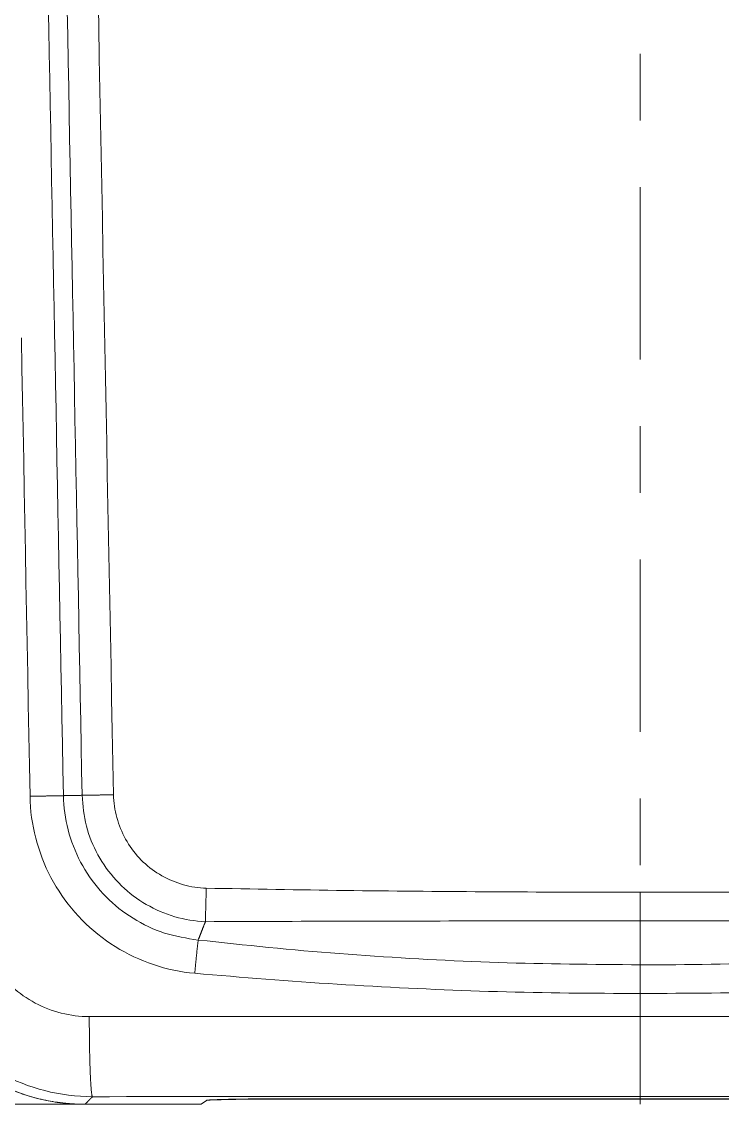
# Model space of a CAD drawing. Header units: inches. Extents: x 0 to 40, y 35.9 to 64.1.
# Drawn here: x 6.113 to 8.057, y 42.383 to 45.385 of the extents above; entities that cross this region are included whole.
import ezdxf

# ---------------------------------------------------------------- set-up
doc = ezdxf.new("R2010")
doc.units = ezdxf.units.IN
doc.header["$MEASUREMENT"] = 0
doc.linetypes.add('AI-Linetype-11', pattern=[1.032687, 0.478297, -0.184797, 0.184797, -0.184797])
doc.layers.add('1', color=7, linetype='Continuous')
doc.layers.add('2', color=7, linetype='Continuous')

# ---------------------------------------------------------------- blocks, each defined once
blk = doc.blocks.new('block 724')
at = {"layer": '1', "color": 43, "lineweight": 18, "true_color": 0xccb266}
blk.add_lwpolyline([(6.7826, 42.3968), (8.8755, 42.3968)], dxfattribs=at)
blk = doc.blocks.new('block 729')
at = {"layer": '1', "color": 43, "lineweight": 18, "true_color": 0xccb266}
blk.add_open_spline([(6.7826, 42.3968), (6.7109, 42.3968), (6.6477, 42.3956), (6.6267, 42.3938)], degree=3, dxfattribs=at)
blk = doc.blocks.new('block 2878')
at = {"layer": '2', "color": 7, "lineweight": 18, "true_color": 0xffffff}
blk.add_lwpolyline([(6.789, 42.3976), (8.8691, 42.3976)], dxfattribs=at)
blk = doc.blocks.new('block 2935')
at = {"layer": '2', "color": 7, "lineweight": 18, "true_color": 0xffffff}
blk.add_lwpolyline([(6.2889, 42.3826), (6.6114, 42.3826)], dxfattribs=at)
blk = doc.blocks.new('block 2947')
at = {"layer": '2', "color": 7, "lineweight": 18, "true_color": 0xffffff}
blk.add_lwpolyline([(6.626, 42.3935), (6.6114, 42.3826)], dxfattribs=at)
blk = doc.blocks.new('block 2969')
at = {"layer": '2', "color": 7, "lineweight": 18, "true_color": 0xffffff}
blk.add_open_spline([(9.3572, 42.6258), (8.3388, 42.6268), (7.3193, 42.6268), (6.3009, 42.6258)], degree=3, dxfattribs=at)
blk = doc.blocks.new('block 2971')
at = {"layer": '2', "color": 7, "lineweight": 18, "true_color": 0xffffff}
blk.add_open_spline([(9.3484, 42.4038), (8.3359, 42.4048), (7.3222, 42.4048), (6.3097, 42.4038)], degree=3, dxfattribs=at)
blk = doc.blocks.new('block 2978')
at = {"layer": '2', "color": 7, "lineweight": 18, "true_color": 0xffffff}
blk.add_open_spline([(6.2889, 42.3826), (5.9972, 42.3826), (5.7592, 42.616), (5.7537, 42.9077)], degree=3, dxfattribs=at)
blk = doc.blocks.new('block 2980')
at = {"layer": '2', "color": 7, "lineweight": 18, "true_color": 0xffffff}
blk.add_open_spline([(6.789, 42.3976), (6.7011, 42.3976), (6.6291, 42.3958), (6.626, 42.3935)], degree=3, dxfattribs=at)
blk = doc.blocks.new('block 3008')
at = {"layer": '2', "color": 80, "lineweight": 18, "true_color": 0x3fff00}
blk.add_lwpolyline([(6.2889, 42.3826), (6.2879, 42.3826), (6.2869, 42.3826), (6.286, 42.3826), (6.285, 42.3826), (6.284, 42.3826), (6.283, 42.3826), (6.282, 42.3826), (6.281, 42.3826), (6.28, 42.3827), (6.279, 42.3827), (6.278, 42.3827), (6.277, 42.3827), (6.276, 42.3828), (6.275, 42.3828), (6.274, 42.3828), (6.273, 42.3829), (6.272, 42.3829), (6.271, 42.3829), (6.27, 42.383), (6.2691, 42.383), (6.2681, 42.3831), (6.2671, 42.3831), (6.2661, 42.3832), (6.2651, 42.3832), (6.2641, 42.3833), (6.2631, 42.3833), (6.2621, 42.3834), (6.2611, 42.3834), (6.2601, 42.3835), (6.2591, 42.3836), (6.2581, 42.3836), (6.2571, 42.3837), (6.2561, 42.3837), (6.2552, 42.3838), (6.2542, 42.3838), (6.2532, 42.3839), (6.2522, 42.384), (6.2512, 42.384), (6.2502, 42.3841), (6.2492, 42.3842), (6.2482, 42.3843), (6.2472, 42.3843), (6.2462, 42.3844), (6.2452, 42.3845), (6.2442, 42.3845), (6.2432, 42.3846), (6.2422, 42.3847), (6.2412, 42.3847), (6.2403, 42.3848), (6.2393, 42.3849)], dxfattribs=at)
blk = doc.blocks.new('block 3009')
at = {"layer": '2', "color": 80, "lineweight": 18, "true_color": 0x3fff00}
blk.add_lwpolyline([(6.2393, 42.3849), (6.2386, 42.3849), (6.2379, 42.385), (6.2373, 42.3851), (6.2366, 42.3852), (6.236, 42.3853), (6.2353, 42.3854), (6.2346, 42.3854), (6.234, 42.3855), (6.2333, 42.3856), (6.2327, 42.3857), (6.232, 42.3858), (6.2314, 42.3858), (6.2307, 42.3859), (6.23, 42.386), (6.2294, 42.3861), (6.2287, 42.3862), (6.228, 42.3862), (6.2274, 42.3864), (6.2267, 42.3864), (6.2261, 42.3865), (6.2254, 42.3866), (6.2248, 42.3867), (6.2241, 42.3867), (6.2234, 42.3868), (6.2228, 42.3869), (6.2221, 42.387), (6.2215, 42.3871), (6.2208, 42.3871), (6.2201, 42.3872), (6.2195, 42.3873), (6.2188, 42.3874), (6.2182, 42.3875), (6.2175, 42.3876), (6.2168, 42.3877), (6.2162, 42.3877), (6.2155, 42.3878), (6.2149, 42.3879), (6.2142, 42.388), (6.2135, 42.3881), (6.2129, 42.3881), (6.2122, 42.3882), (6.2116, 42.3883), (6.2109, 42.3884), (6.2102, 42.3885), (6.2096, 42.3886), (6.2089, 42.3886), (6.2083, 42.3887), (6.2076, 42.3888), (6.2069, 42.3889), (6.2063, 42.389)], dxfattribs=at)
blk = doc.blocks.new('block 3015')
at = {"layer": '2', "color": 7, "lineweight": 18, "true_color": 0xffffff}
blk.add_lwpolyline([(6.2292, 43.2385), (6.2298, 43.2265), (6.2306, 43.2146), (6.2316, 43.2026), (6.233, 43.1907), (6.2348, 43.1789), (6.2369, 43.1671), (6.2395, 43.1554), (6.2423, 43.1437), (6.2455, 43.1322), (6.249, 43.1207), (6.2529, 43.1094), (6.2571, 43.0981), (6.2616, 43.087), (6.2664, 43.076), (6.2715, 43.0652), (6.277, 43.0545), (6.2827, 43.044), (6.2888, 43.0336), (6.2952, 43.0235), (6.3018, 43.0135), (6.3088, 43.0037), (6.316, 42.9941), (6.3235, 42.9847), (6.3313, 42.9756), (6.3393, 42.9667), (6.3476, 42.958), (6.3562, 42.9496), (6.365, 42.9415), (6.3741, 42.9336), (6.3833, 42.926), (6.3929, 42.9187), (6.4026, 42.9117), (6.4125, 42.9049), (6.4226, 42.8985), (6.4329, 42.8923), (6.4433, 42.8864), (6.454, 42.8808), (6.4647, 42.8755), (6.4756, 42.8705), (6.4867, 42.8658), (6.4979, 42.8616), (6.5092, 42.8577), (6.5207, 42.8543), (6.5322, 42.8513), (6.5439, 42.8486), (6.5556, 42.8462), (6.5674, 42.844), (6.5793, 42.8419), (6.5911, 42.84), (6.603, 42.8382)], dxfattribs=at)
blk = doc.blocks.new('block 3047')
at = {"layer": '2', "color": 7, "lineweight": 18, "true_color": 0xffffff}
blk.add_lwpolyline([(7.829, 42.8915), (7.829, 42.8929), (7.829, 42.8942), (7.829, 42.8956), (7.829, 42.897), (7.829, 42.8984), (7.829, 42.8998), (7.829, 42.9012), (7.829, 42.9027), (7.829, 42.9042), (7.829, 42.9056), (7.829, 42.9071), (7.829, 42.9086), (7.829, 42.9101), (7.829, 42.9116), (7.829, 42.9132), (7.829, 42.9147), (7.829, 42.9163), (7.829, 42.9178), (7.829, 42.9194), (7.829, 42.921), (7.829, 42.9226), (7.829, 42.9242), (7.829, 42.9258), (7.829, 42.9274), (7.829, 42.929), (7.829, 42.9306), (7.829, 42.9323), (7.829, 42.9339), (7.829, 42.9356), (7.829, 42.9372), (7.829, 42.9389), (7.829, 42.9405), (7.829, 42.9422), (7.829, 42.9439), (7.829, 42.9455), (7.829, 42.9472), (7.829, 42.9489), (7.829, 42.9506), (7.829, 42.9522), (7.829, 42.9539), (7.829, 42.9556), (7.829, 42.9572), (7.829, 42.9589), (7.829, 42.9606), (7.829, 42.9623), (7.829, 42.9639), (7.829, 42.9656), (7.829, 42.9673), (7.829, 42.9689), (7.829, 42.9706)], dxfattribs=at)
blk = doc.blocks.new('block 3048')
at = {"layer": '2', "color": 7, "lineweight": 18, "true_color": 0xffffff}
blk.add_lwpolyline([(6.6229, 42.8891), (6.6122, 42.89), (6.6015, 42.891), (6.5908, 42.8921), (6.5801, 42.8936), (6.5695, 42.8954), (6.559, 42.8975), (6.5485, 42.9001), (6.5381, 42.903), (6.5278, 42.9062), (6.5176, 42.9097), (6.5076, 42.9136), (6.4976, 42.9177), (6.4878, 42.9221), (6.478, 42.9268), (6.4685, 42.9317), (6.4591, 42.937), (6.4498, 42.9425), (6.4407, 42.9483), (6.4319, 42.9544), (6.4231, 42.9608), (6.4146, 42.9674), (6.4063, 42.9743), (6.3982, 42.9815), (6.3903, 42.9888), (6.3827, 42.9964), (6.3753, 43.0043), (6.3681, 43.0124), (6.3612, 43.0206), (6.3546, 43.0291), (6.3482, 43.0378), (6.342, 43.0467), (6.3361, 43.0557), (6.3305, 43.065), (6.3251, 43.0743), (6.32, 43.0839), (6.3152, 43.0936), (6.3107, 43.1034), (6.3064, 43.1134), (6.3025, 43.1234), (6.299, 43.1336), (6.2958, 43.1439), (6.2929, 43.1543), (6.2905, 43.1648), (6.2884, 43.1753), (6.2867, 43.1859), (6.2852, 43.1966), (6.284, 43.2073), (6.2829, 43.218), (6.282, 43.2287), (6.2811, 43.2395)], dxfattribs=at)
blk = doc.blocks.new('block 3052')
at = {"layer": '2', "color": 7, "lineweight": 18, "true_color": 0xffffff}
blk.add_lwpolyline([(6.6254, 42.982), (6.6253, 42.9799), (6.6253, 42.9779), (6.6252, 42.9759), (6.6252, 42.9738), (6.6251, 42.9718), (6.6251, 42.9698), (6.625, 42.9677), (6.625, 42.9657), (6.6249, 42.9636), (6.6249, 42.9616), (6.6248, 42.9595), (6.6248, 42.9575), (6.6247, 42.9555), (6.6246, 42.9535), (6.6246, 42.9514), (6.6245, 42.9494), (6.6245, 42.9474), (6.6244, 42.9454), (6.6244, 42.9434), (6.6243, 42.9414), (6.6243, 42.9394), (6.6242, 42.9374), (6.6242, 42.9354), (6.6241, 42.9335), (6.6241, 42.9315), (6.624, 42.9296), (6.624, 42.9277), (6.6239, 42.9258), (6.6239, 42.9239), (6.6238, 42.922), (6.6238, 42.9202), (6.6237, 42.9183), (6.6237, 42.9165), (6.6236, 42.9147), (6.6236, 42.9129), (6.6235, 42.9112), (6.6235, 42.9095), (6.6234, 42.9078), (6.6234, 42.9061), (6.6234, 42.9044), (6.6233, 42.9028), (6.6233, 42.9012), (6.6232, 42.8996), (6.6232, 42.898), (6.6231, 42.8964), (6.6231, 42.8949), (6.6231, 42.8934), (6.623, 42.892), (6.623, 42.8905), (6.6229, 42.8891)], dxfattribs=at)
blk = doc.blocks.new('block 3062')
at = {"layer": '2', "color": 7, "lineweight": 18, "true_color": 0xffffff}
blk.add_lwpolyline([(6.6229, 42.8891), (6.6225, 42.8881), (6.6221, 42.8871), (6.6217, 42.8861), (6.6214, 42.8851), (6.621, 42.884), (6.6206, 42.883), (6.6201, 42.882), (6.6198, 42.881), (6.6194, 42.88), (6.619, 42.8789), (6.6186, 42.8779), (6.6182, 42.8769), (6.6178, 42.8759), (6.6174, 42.8749), (6.617, 42.8738), (6.6166, 42.8728), (6.6162, 42.8718), (6.6158, 42.8708), (6.6154, 42.8698), (6.615, 42.8688), (6.6146, 42.8677), (6.6142, 42.8667), (6.6138, 42.8657), (6.6134, 42.8647), (6.613, 42.8637), (6.6126, 42.8626), (6.6122, 42.8616), (6.6118, 42.8606), (6.6114, 42.8596), (6.611, 42.8586), (6.6106, 42.8575), (6.6102, 42.8565), (6.6098, 42.8555), (6.6094, 42.8545), (6.609, 42.8535), (6.6086, 42.8524), (6.6082, 42.8514), (6.6078, 42.8504), (6.6074, 42.8494), (6.607, 42.8484), (6.6066, 42.8473), (6.6062, 42.8463), (6.6058, 42.8453), (6.6054, 42.8443), (6.605, 42.8433), (6.6046, 42.8422), (6.6042, 42.8412), (6.6038, 42.8402), (6.6034, 42.8392), (6.603, 42.8382)], dxfattribs=at)
blk = doc.blocks.new('block 3078')
at = {"layer": '2', "color": 80, "lineweight": 18, "true_color": 0x3fff00}
blk.add_lwpolyline([(6.2063, 42.389), (6.1998, 42.3902), (6.1932, 42.3915), (6.1867, 42.3927), (6.1802, 42.394), (6.1737, 42.3953), (6.1672, 42.3968), (6.1607, 42.3982), (6.1542, 42.3998), (6.1478, 42.4015), (6.1414, 42.4032), (6.135, 42.4051), (6.1287, 42.407), (6.1223, 42.4091), (6.116, 42.4112), (6.1098, 42.4134), (6.1035, 42.4156), (6.0973, 42.418), (6.0911, 42.4204), (6.085, 42.4229), (6.0788, 42.4255), (6.0727, 42.4281), (6.0667, 42.4309), (6.0606, 42.4337), (6.0546, 42.4365), (6.0487, 42.4395), (6.0428, 42.4425), (6.0369, 42.4456), (6.031, 42.4487), (6.0252, 42.452), (6.0195, 42.4553), (6.0137, 42.4587), (6.0081, 42.4621), (6.0024, 42.4657), (5.9968, 42.4692), (5.9913, 42.4729), (5.9858, 42.4766), (5.9803, 42.4804), (5.9749, 42.4842), (5.9695, 42.4882), (5.9642, 42.4922), (5.959, 42.4963), (5.9538, 42.5004), (5.9487, 42.5047), (5.9436, 42.509), (5.9386, 42.5133), (5.9336, 42.5177), (5.9287, 42.5222), (5.9238, 42.5267), (5.9189, 42.5312), (5.914, 42.5357)], dxfattribs=at)
blk = doc.blocks.new('block 3082')
at = {"layer": '2', "color": 7, "lineweight": 18, "true_color": 0xffffff}
blk.add_lwpolyline([(7.829, 42.7696), (7.829, 42.772), (7.829, 42.7744), (7.829, 42.7769), (7.829, 42.7793), (7.829, 42.7817), (7.829, 42.7842), (7.829, 42.7866), (7.829, 42.7891), (7.829, 42.7915), (7.829, 42.7939), (7.829, 42.7964), (7.829, 42.7988), (7.829, 42.8013), (7.829, 42.8037), (7.829, 42.8061), (7.829, 42.8086), (7.829, 42.811), (7.829, 42.8135), (7.829, 42.8159), (7.829, 42.8183), (7.829, 42.8208), (7.829, 42.8232), (7.829, 42.8257), (7.829, 42.8281), (7.829, 42.8306), (7.829, 42.833), (7.829, 42.8354), (7.829, 42.8379), (7.829, 42.8403), (7.829, 42.8428), (7.829, 42.8452), (7.829, 42.8476), (7.829, 42.8501), (7.829, 42.8525), (7.829, 42.855), (7.829, 42.8574), (7.829, 42.8598), (7.829, 42.8623), (7.829, 42.8647), (7.829, 42.8672), (7.829, 42.8696), (7.829, 42.872), (7.829, 42.8745), (7.829, 42.8769), (7.829, 42.8793), (7.829, 42.8818), (7.829, 42.8842), (7.829, 42.8867), (7.829, 42.8891), (7.829, 42.8915)], dxfattribs=at)
blk = doc.blocks.new('block 3086')
at = {"layer": '2', "color": 7, "lineweight": 18, "true_color": 0xffffff}
blk.add_lwpolyline([(7.829, 42.8915), (7.8532, 42.8915), (7.8773, 42.8915), (7.9014, 42.8915), (7.9255, 42.8915), (7.9497, 42.8914), (7.9738, 42.8914), (7.9979, 42.8914), (8.022, 42.8914), (8.0462, 42.8914), (8.0703, 42.8913), (8.0944, 42.8913), (8.1186, 42.8913), (8.1427, 42.8913), (8.1668, 42.8912), (8.1909, 42.8912), (8.215, 42.8912), (8.2392, 42.8912), (8.2633, 42.8911), (8.2874, 42.8911), (8.3115, 42.8911), (8.3357, 42.891), (8.3598, 42.891), (8.3839, 42.891), (8.408, 42.8909), (8.4321, 42.8909), (8.4563, 42.8908), (8.4804, 42.8907), (8.5045, 42.8907), (8.5286, 42.8906), (8.5528, 42.8906), (8.5769, 42.8905), (8.601, 42.8905), (8.6251, 42.8904), (8.6492, 42.8903), (8.6734, 42.8903), (8.6975, 42.8902), (8.7216, 42.8901), (8.7457, 42.8901), (8.7699, 42.89), (8.794, 42.8899), (8.8181, 42.8899), (8.8422, 42.8898), (8.8663, 42.8897), (8.8904, 42.8896), (8.9146, 42.8895), (8.9387, 42.8894), (8.9628, 42.8894), (8.9869, 42.8893), (9.011, 42.8892), (9.0352, 42.8891)], dxfattribs=at)
blk = doc.blocks.new('block 3132')
at = {"layer": '2', "color": 7, "lineweight": 18, "true_color": 0xffffff}
blk.add_lwpolyline([(7.829, 42.7696), (7.829, 42.7682), (7.829, 42.7669), (7.829, 42.7656), (7.829, 42.7642), (7.829, 42.7628), (7.829, 42.7614), (7.829, 42.76), (7.8291, 42.7586), (7.8291, 42.7571), (7.8291, 42.7557), (7.8291, 42.7542), (7.8291, 42.7527), (7.8291, 42.7512), (7.8291, 42.7497), (7.8291, 42.7482), (7.8291, 42.7466), (7.8291, 42.7451), (7.8291, 42.7435), (7.8291, 42.742), (7.8291, 42.7404), (7.8291, 42.7388), (7.8291, 42.7372), (7.8291, 42.7355), (7.8291, 42.7339), (7.8291, 42.7323), (7.8291, 42.7307), (7.8291, 42.729), (7.8291, 42.7273), (7.8291, 42.7257), (7.8291, 42.724), (7.8291, 42.7224), (7.8291, 42.7207), (7.8291, 42.719), (7.8291, 42.7173), (7.829, 42.7156), (7.829, 42.7139), (7.829, 42.7122), (7.829, 42.7105), (7.829, 42.7088), (7.829, 42.7071), (7.829, 42.7054), (7.829, 42.7036), (7.829, 42.7019), (7.829, 42.7002), (7.829, 42.6985), (7.829, 42.6968), (7.829, 42.6951), (7.829, 42.6933), (7.829, 42.6916), (7.829, 42.6899)], dxfattribs=at)
blk = doc.blocks.new('block 3134')
at = {"layer": '2', "color": 7, "lineweight": 18, "true_color": 0xffffff}
blk.add_lwpolyline([(5.9855, 42.9327), (5.9859, 42.9229), (5.9865, 42.9131), (5.9875, 42.9034), (5.9888, 42.8936), (5.9904, 42.884), (5.9923, 42.8744), (5.9945, 42.8649), (5.997, 42.8555), (5.9998, 42.8461), (6.0028, 42.8369), (6.0062, 42.8277), (6.0098, 42.8187), (6.0137, 42.8098), (6.0179, 42.8009), (6.0223, 42.7923), (6.027, 42.7838), (6.0319, 42.7754), (6.0372, 42.7672), (6.0426, 42.7591), (6.0483, 42.7513), (6.0542, 42.7436), (6.0604, 42.7361), (6.0668, 42.7288), (6.0735, 42.7217), (6.0803, 42.7148), (6.0874, 42.7082), (6.0947, 42.7018), (6.1022, 42.6956), (6.1099, 42.6896), (6.1177, 42.6839), (6.1258, 42.6785), (6.134, 42.6732), (6.1423, 42.6683), (6.1508, 42.6635), (6.1595, 42.6591), (6.1683, 42.6549), (6.1772, 42.651), (6.1862, 42.6473), (6.1954, 42.6439), (6.2046, 42.6408), (6.214, 42.638), (6.2234, 42.6355), (6.2329, 42.6332), (6.2425, 42.6313), (6.2521, 42.6296), (6.2618, 42.6282), (6.2715, 42.6271), (6.2813, 42.6264), (6.2911, 42.6259), (6.3009, 42.6258)], dxfattribs=at)
blk = doc.blocks.new('block 3135')
at = {"layer": '2', "color": 7, "lineweight": 18, "true_color": 0xffffff}
blk.add_lwpolyline([(6.3009, 42.6258), (6.3009, 42.6189), (6.301, 42.6121), (6.301, 42.6052), (6.301, 42.5984), (6.3011, 42.5916), (6.3011, 42.5849), (6.3012, 42.5782), (6.3013, 42.5715), (6.3013, 42.5649), (6.3014, 42.5583), (6.3015, 42.5518), (6.3016, 42.5454), (6.3017, 42.539), (6.3018, 42.5327), (6.302, 42.5266), (6.3021, 42.5205), (6.3022, 42.5145), (6.3024, 42.5086), (6.3025, 42.5028), (6.3027, 42.4971), (6.3029, 42.4916), (6.303, 42.4862), (6.3032, 42.4809), (6.3034, 42.4758), (6.3036, 42.4708), (6.3038, 42.4659), (6.304, 42.4613), (6.3042, 42.4567), (6.3044, 42.4524), (6.3046, 42.4482), (6.3049, 42.4442), (6.3051, 42.4404), (6.3053, 42.4367), (6.3055, 42.4332), (6.3058, 42.4299), (6.306, 42.4268), (6.3063, 42.4239), (6.3065, 42.4211), (6.3068, 42.4186), (6.307, 42.4162), (6.3073, 42.414), (6.3076, 42.4121), (6.3078, 42.4103), (6.3081, 42.4087), (6.3084, 42.4073), (6.3086, 42.4062), (6.3089, 42.4053), (6.3092, 42.4045), (6.3094, 42.404), (6.3097, 42.4038)], dxfattribs=at)
blk = doc.blocks.new('block 3145')
at = {"layer": '2', "color": 7, "lineweight": 18, "true_color": 0xffffff}
blk.add_lwpolyline([(7.829, 42.8915), (7.8049, 42.8915), (7.7808, 42.8915), (7.7567, 42.8915), (7.7326, 42.8915), (7.7084, 42.8915), (7.6843, 42.8914), (7.6602, 42.8914), (7.6361, 42.8914), (7.6119, 42.8914), (7.5878, 42.8914), (7.5637, 42.8914), (7.5396, 42.8913), (7.5154, 42.8913), (7.4913, 42.8913), (7.4672, 42.8913), (7.4431, 42.8913), (7.4189, 42.8912), (7.3948, 42.8912), (7.3707, 42.8912), (7.3466, 42.8911), (7.3224, 42.8911), (7.2983, 42.8911), (7.2742, 42.891), (7.2501, 42.891), (7.2259, 42.8909), (7.2018, 42.8909), (7.1777, 42.8909), (7.1536, 42.8908), (7.1295, 42.8907), (7.1053, 42.8907), (7.0812, 42.8906), (7.0571, 42.8905), (7.033, 42.8905), (7.0089, 42.8904), (6.9847, 42.8903), (6.9606, 42.8903), (6.9365, 42.8902), (6.9124, 42.8901), (6.8883, 42.8901), (6.8641, 42.89), (6.84, 42.8899), (6.8159, 42.8898), (6.7918, 42.8897), (6.7677, 42.8896), (6.7435, 42.8895), (6.7194, 42.8895), (6.6953, 42.8894), (6.6712, 42.8893), (6.6471, 42.8892), (6.6229, 42.8891)], dxfattribs=at)
blk = doc.blocks.new('block 3146')
at = {"layer": '2', "color": 7, "lineweight": 18, "true_color": 0xffffff}
blk.add_lwpolyline([(6.603, 42.8382), (6.6275, 42.8356), (6.6519, 42.8329), (6.6763, 42.8303), (6.7007, 42.8277), (6.7251, 42.8252), (6.7495, 42.8227), (6.774, 42.8202), (6.7984, 42.8178), (6.8228, 42.8154), (6.8473, 42.8131), (6.8717, 42.8109), (6.8962, 42.8087), (6.9207, 42.8066), (6.9452, 42.8046), (6.9697, 42.8026), (6.9941, 42.8007), (7.0186, 42.7988), (7.0432, 42.797), (7.0677, 42.7953), (7.0922, 42.7936), (7.1167, 42.792), (7.1412, 42.7904), (7.1657, 42.7889), (7.1903, 42.7874), (7.2148, 42.7859), (7.2394, 42.7846), (7.2639, 42.7833), (7.2884, 42.782), (7.313, 42.7809), (7.3376, 42.7797), (7.3621, 42.7787), (7.3867, 42.7777), (7.4112, 42.7768), (7.4358, 42.7759), (7.4604, 42.7751), (7.4849, 42.7744), (7.5095, 42.7738), (7.5341, 42.7732), (7.5586, 42.7727), (7.5832, 42.7723), (7.6078, 42.7719), (7.6324, 42.7715), (7.657, 42.7712), (7.6815, 42.7709), (7.7061, 42.7706), (7.7307, 42.7704), (7.7553, 42.7702), (7.7799, 42.77), (7.8045, 42.7698), (7.829, 42.7696)], dxfattribs=at)
blk = doc.blocks.new('block 3151')
at = {"layer": '2', "color": 7, "lineweight": 18, "true_color": 0xffffff}
blk.add_lwpolyline([(6.5936, 42.7459), (6.5937, 42.748), (6.5939, 42.7499), (6.5941, 42.752), (6.5943, 42.754), (6.5945, 42.756), (6.5947, 42.758), (6.5948, 42.7601), (6.595, 42.7621), (6.5952, 42.7642), (6.5954, 42.7662), (6.5956, 42.7682), (6.5958, 42.7703), (6.596, 42.7723), (6.5962, 42.7743), (6.5964, 42.7763), (6.5966, 42.7783), (6.5968, 42.7804), (6.597, 42.7824), (6.5972, 42.7844), (6.5974, 42.7863), (6.5976, 42.7883), (6.5978, 42.7903), (6.598, 42.7922), (6.5982, 42.7942), (6.5984, 42.7961), (6.5986, 42.798), (6.5988, 42.7999), (6.5989, 42.8018), (6.5991, 42.8037), (6.5993, 42.8055), (6.5995, 42.8074), (6.5997, 42.8092), (6.5999, 42.811), (6.6001, 42.8128), (6.6003, 42.8145), (6.6005, 42.8163), (6.6007, 42.818), (6.6009, 42.8197), (6.6011, 42.8214), (6.6013, 42.823), (6.6014, 42.8246), (6.6016, 42.8263), (6.6018, 42.8278), (6.602, 42.8294), (6.6022, 42.8309), (6.6024, 42.8324), (6.6025, 42.8339), (6.6027, 42.8354), (6.6029, 42.8368), (6.603, 42.8382)], dxfattribs=at)
blk = doc.blocks.new('block 3156')
at = {"layer": '2', "color": 7, "lineweight": 18, "true_color": 0xffffff}
blk.add_lwpolyline([(6.1366, 43.2368), (6.1386, 43.2368), (6.1406, 43.2369), (6.1426, 43.2369), (6.1447, 43.237), (6.1467, 43.237), (6.1487, 43.2371), (6.1507, 43.2371), (6.1527, 43.2371), (6.1547, 43.2372), (6.1568, 43.2372), (6.1588, 43.2372), (6.1608, 43.2373), (6.1628, 43.2373), (6.1648, 43.2373), (6.1668, 43.2374), (6.1687, 43.2374), (6.1707, 43.2375), (6.1727, 43.2375), (6.1746, 43.2375), (6.1766, 43.2376), (6.1785, 43.2376), (6.1805, 43.2376), (6.1824, 43.2377), (6.1843, 43.2377), (6.1862, 43.2377), (6.1881, 43.2378), (6.19, 43.2378), (6.1919, 43.2378), (6.1937, 43.2379), (6.1956, 43.2379), (6.1974, 43.2379), (6.1992, 43.238), (6.2011, 43.238), (6.2028, 43.238), (6.2046, 43.2381), (6.2064, 43.2381), (6.2081, 43.2382), (6.2099, 43.2382), (6.2116, 43.2382), (6.2133, 43.2382), (6.215, 43.2383), (6.2166, 43.2383), (6.2182, 43.2383), (6.2199, 43.2384), (6.2215, 43.2384), (6.223, 43.2384), (6.2246, 43.2384), (6.2261, 43.2385), (6.2277, 43.2385), (6.2292, 43.2385)], dxfattribs=at)
blk = doc.blocks.new('block 3160')
at = {"layer": '2', "color": 7, "lineweight": 18, "true_color": 0xffffff}
blk.add_lwpolyline([(6.5936, 42.7459), (6.6182, 42.7439), (6.6429, 42.7418), (6.6675, 42.7397), (6.6922, 42.7377), (6.7168, 42.7357), (6.7415, 42.7337), (6.7661, 42.7317), (6.7908, 42.7297), (6.8155, 42.7278), (6.8401, 42.7259), (6.8648, 42.7241), (6.8895, 42.7223), (6.9142, 42.7206), (6.9388, 42.7189), (6.9635, 42.7173), (6.9882, 42.7157), (7.0129, 42.7142), (7.0376, 42.7127), (7.0623, 42.7113), (7.087, 42.7099), (7.1117, 42.7086), (7.1364, 42.7073), (7.1611, 42.706), (7.1859, 42.7048), (7.2106, 42.7036), (7.2353, 42.7025), (7.26, 42.7014), (7.2848, 42.7004), (7.3095, 42.6994), (7.3342, 42.6984), (7.3589, 42.6975), (7.3837, 42.6967), (7.4084, 42.6959), (7.4331, 42.6952), (7.4579, 42.6945), (7.4826, 42.6939), (7.5074, 42.6933), (7.5321, 42.6928), (7.5568, 42.6923), (7.5816, 42.692), (7.6063, 42.6916), (7.6311, 42.6913), (7.6558, 42.6911), (7.6806, 42.6908), (7.7053, 42.6906), (7.7301, 42.6905), (7.7548, 42.6903), (7.7796, 42.6902), (7.8043, 42.69), (7.829, 42.6899)], dxfattribs=at)
blk = doc.blocks.new('block 3161')
at = {"layer": '2', "color": 7, "lineweight": 18, "true_color": 0xffffff}
blk.add_lwpolyline([(6.3681, 43.2412), (6.3663, 43.2412), (6.3644, 43.2411), (6.3625, 43.2411), (6.3606, 43.241), (6.3588, 43.241), (6.3569, 43.241), (6.355, 43.2409), (6.3532, 43.2409), (6.3513, 43.2409), (6.3494, 43.2408), (6.3475, 43.2408), (6.3456, 43.2408), (6.3438, 43.2407), (6.3419, 43.2407), (6.34, 43.2407), (6.3381, 43.2406), (6.3363, 43.2406), (6.3344, 43.2406), (6.3326, 43.2405), (6.3307, 43.2405), (6.3289, 43.2404), (6.3271, 43.2404), (6.3252, 43.2404), (6.3234, 43.2403), (6.3216, 43.2403), (6.3198, 43.2403), (6.318, 43.2402), (6.3163, 43.2402), (6.3145, 43.2402), (6.3128, 43.2401), (6.311, 43.2401), (6.3093, 43.24), (6.3076, 43.24), (6.3059, 43.24), (6.3042, 43.2399), (6.3025, 43.2399), (6.3009, 43.2399), (6.2992, 43.2399), (6.2976, 43.2398), (6.296, 43.2398), (6.2944, 43.2398), (6.2929, 43.2397), (6.2913, 43.2397), (6.2898, 43.2397), (6.2883, 43.2397), (6.2868, 43.2396), (6.2854, 43.2396), (6.2839, 43.2396), (6.2825, 43.2395), (6.2811, 43.2395)], dxfattribs=at)
blk = doc.blocks.new('block 3166')
at = {"layer": '2', "color": 7, "lineweight": 18, "true_color": 0xffffff}
blk.add_lwpolyline([(9.0551, 42.8382), (9.0307, 42.8355), (9.0063, 42.8329), (8.9818, 42.8302), (8.9574, 42.8276), (8.933, 42.8251), (8.9086, 42.8225), (8.8842, 42.8201), (8.8597, 42.8176), (8.8353, 42.8153), (8.8108, 42.813), (8.7864, 42.8108), (8.7619, 42.8087), (8.7374, 42.8066), (8.7129, 42.8046), (8.6884, 42.8026), (8.664, 42.8007), (8.6395, 42.7988), (8.6149, 42.797), (8.5904, 42.7952), (8.5659, 42.7935), (8.5414, 42.7919), (8.5169, 42.7903), (8.4924, 42.7887), (8.4678, 42.7873), (8.4433, 42.7858), (8.4188, 42.7845), (8.3942, 42.7832), (8.3697, 42.782), (8.3451, 42.7808), (8.3206, 42.7797), (8.296, 42.7786), (8.2714, 42.7777), (8.2469, 42.7768), (8.2223, 42.7759), (8.1977, 42.7751), (8.1732, 42.7743), (8.1486, 42.7736), (8.124, 42.7729), (8.0995, 42.7723), (8.0749, 42.7718), (8.0503, 42.7713), (8.0257, 42.7709), (8.0011, 42.7705), (7.9766, 42.7702), (7.952, 42.77), (7.9274, 42.7698), (7.9028, 42.7697), (7.8782, 42.7696), (7.8536, 42.7696), (7.829, 42.7696)], dxfattribs=at)
blk = doc.blocks.new('block 3177')
at = {"layer": '2', "color": 7, "lineweight": 18, "true_color": 0xffffff}
blk.add_lwpolyline([(6.1366, 43.2368), (6.1372, 43.2222), (6.1381, 43.2075), (6.1393, 43.1929), (6.1411, 43.1783), (6.1433, 43.1638), (6.146, 43.1494), (6.149, 43.1351), (6.1525, 43.1208), (6.1564, 43.1067), (6.1607, 43.0927), (6.1654, 43.0787), (6.1704, 43.065), (6.1759, 43.0514), (6.1818, 43.0379), (6.1881, 43.0247), (6.1947, 43.0116), (6.2018, 42.9987), (6.2092, 42.986), (6.217, 42.9735), (6.2251, 42.9613), (6.2336, 42.9494), (6.2424, 42.9377), (6.2516, 42.9262), (6.2611, 42.9151), (6.2709, 42.9042), (6.2811, 42.8936), (6.2916, 42.8833), (6.3024, 42.8733), (6.3135, 42.8636), (6.3249, 42.8542), (6.3365, 42.8451), (6.3485, 42.8364), (6.3606, 42.828), (6.373, 42.82), (6.3857, 42.8124), (6.3985, 42.8051), (6.4115, 42.7983), (6.4247, 42.7918), (6.438, 42.7858), (6.4515, 42.7801), (6.4652, 42.7749), (6.479, 42.77), (6.493, 42.7655), (6.5071, 42.7614), (6.5213, 42.7577), (6.5356, 42.7545), (6.55, 42.7518), (6.5645, 42.7495), (6.579, 42.7476), (6.5936, 42.7459)], dxfattribs=at)
blk = doc.blocks.new('block 3194')
at = {"layer": '2', "color": 7, "lineweight": 18, "true_color": 0xffffff}
blk.add_lwpolyline([(7.829, 42.9706), (7.8529, 42.9706), (7.8767, 42.9706), (7.9005, 42.9706), (7.9244, 42.9706), (7.9482, 42.9706), (7.9721, 42.9707), (7.9959, 42.9707), (8.0198, 42.9708), (8.0437, 42.9708), (8.0676, 42.9709), (8.0915, 42.971), (8.1155, 42.9711), (8.1394, 42.9712), (8.1633, 42.9713), (8.1873, 42.9715), (8.2113, 42.9716), (8.2353, 42.9717), (8.2593, 42.9719), (8.2832, 42.9721), (8.3073, 42.9722), (8.3313, 42.9724), (8.3553, 42.9726), (8.3794, 42.9728), (8.4034, 42.973), (8.4275, 42.9733), (8.4516, 42.9735), (8.4757, 42.9737), (8.4998, 42.974), (8.5239, 42.9742), (8.548, 42.9745), (8.5721, 42.9748), (8.5963, 42.9751), (8.6204, 42.9754), (8.6446, 42.9757), (8.6688, 42.976), (8.693, 42.9763), (8.7171, 42.9767), (8.7414, 42.977), (8.7656, 42.9774), (8.7898, 42.9777), (8.8141, 42.9781), (8.8383, 42.9785), (8.8626, 42.9789), (8.8868, 42.9793), (8.9111, 42.9797), (8.9354, 42.9802), (8.9597, 42.9806), (8.984, 42.981), (9.0084, 42.9815), (9.0327, 42.982)], dxfattribs=at)
blk = doc.blocks.new('block 3204')
at = {"layer": '2', "color": 7, "lineweight": 18, "true_color": 0xffffff}
blk.add_lwpolyline([(7.829, 42.9706), (7.805, 42.9706), (7.7809, 42.9707), (7.7568, 42.9707), (7.7328, 42.9708), (7.7087, 42.9709), (7.6846, 42.971), (7.6605, 42.971), (7.6365, 42.9711), (7.6124, 42.9712), (7.5883, 42.9712), (7.5642, 42.9713), (7.5402, 42.9714), (7.5161, 42.9715), (7.492, 42.9716), (7.4679, 42.9717), (7.4439, 42.9718), (7.4198, 42.9719), (7.3957, 42.9721), (7.3716, 42.9722), (7.3476, 42.9724), (7.3235, 42.9725), (7.2994, 42.9727), (7.2754, 42.9729), (7.2513, 42.9731), (7.2272, 42.9733), (7.2031, 42.9735), (7.1791, 42.9737), (7.155, 42.974), (7.1309, 42.9742), (7.1068, 42.9745), (7.0828, 42.9748), (7.0587, 42.9751), (7.0346, 42.9754), (7.0105, 42.9757), (6.9865, 42.976), (6.9624, 42.9764), (6.9383, 42.9767), (6.9143, 42.9771), (6.8902, 42.9774), (6.8661, 42.9778), (6.842, 42.9782), (6.818, 42.9786), (6.7939, 42.979), (6.7698, 42.9794), (6.7458, 42.9798), (6.7217, 42.9803), (6.6976, 42.9807), (6.6735, 42.9811), (6.6495, 42.9815), (6.6254, 42.982)], dxfattribs=at)
blk = doc.blocks.new('block 3206')
at = {"layer": '2', "color": 7, "lineweight": 18, "true_color": 0xffffff}
blk.add_lwpolyline([(9.0645, 42.7459), (9.0399, 42.7439), (9.0152, 42.7418), (8.9906, 42.7398), (8.9659, 42.7378), (8.9413, 42.7357), (8.9166, 42.7338), (8.892, 42.7318), (8.8673, 42.7298), (8.8426, 42.7279), (8.818, 42.726), (8.7933, 42.7242), (8.7686, 42.7224), (8.7439, 42.7207), (8.7193, 42.719), (8.6946, 42.7174), (8.6699, 42.7158), (8.6452, 42.7142), (8.6205, 42.7127), (8.5958, 42.7113), (8.5711, 42.7099), (8.5464, 42.7086), (8.5217, 42.7073), (8.4969, 42.706), (8.4722, 42.7048), (8.4475, 42.7036), (8.4228, 42.7025), (8.3981, 42.7014), (8.3734, 42.7004), (8.3486, 42.6994), (8.3239, 42.6984), (8.2992, 42.6975), (8.2744, 42.6967), (8.2497, 42.6959), (8.225, 42.6952), (8.2002, 42.6945), (8.1755, 42.6939), (8.1508, 42.6933), (8.126, 42.6928), (8.1013, 42.6923), (8.0765, 42.6919), (8.0518, 42.6916), (8.027, 42.6913), (8.0023, 42.691), (7.9775, 42.6908), (7.9528, 42.6906), (7.928, 42.6905), (7.9033, 42.6903), (7.8786, 42.6902), (7.8538, 42.69), (7.829, 42.6899)], dxfattribs=at)
blk = doc.blocks.new('block 3209')
at = {"layer": '2', "color": 7, "lineweight": 18, "true_color": 0xffffff}
blk.add_lwpolyline([(6.3097, 42.4038), (6.2929, 42.404), (6.2762, 42.4048), (6.2596, 42.4061), (6.243, 42.408), (6.2265, 42.4104), (6.2101, 42.4133), (6.1938, 42.4166), (6.1776, 42.4205), (6.1616, 42.4249), (6.1457, 42.4298), (6.1299, 42.4351), (6.1144, 42.441), (6.099, 42.4472), (6.0839, 42.454), (6.0689, 42.4612), (6.0542, 42.4688), (6.0398, 42.4769), (6.0255, 42.4855), (6.0116, 42.4944), (5.998, 42.5038), (5.9846, 42.5136), (5.9716, 42.5238), (5.9589, 42.5344), (5.9465, 42.5454), (5.9345, 42.5568), (5.9229, 42.5686), (5.9116, 42.5807), (5.9007, 42.5932), (5.8902, 42.606), (5.8801, 42.6192), (5.8704, 42.6326), (5.8611, 42.6464), (5.8522, 42.6604), (5.8438, 42.6748), (5.8358, 42.6893), (5.8282, 42.7042), (5.8212, 42.7192), (5.8146, 42.7345), (5.8085, 42.7499), (5.8028, 42.7655), (5.7977, 42.7813), (5.7931, 42.7972), (5.7889, 42.8132), (5.7853, 42.8294), (5.7822, 42.8457), (5.7795, 42.8621), (5.7774, 42.8786), (5.7758, 42.8951), (5.7747, 42.9118), (5.7741, 42.9285)], dxfattribs=at)
blk = doc.blocks.new('block 3231')
at = {"layer": '2', "color": 7, "lineweight": 18, "true_color": 0xffffff}
blk.add_lwpolyline([(6.3681, 43.2412), (6.3664, 43.33), (6.3647, 43.4188), (6.363, 43.5077), (6.3613, 43.5965), (6.3595, 43.6853), (6.3578, 43.7741), (6.3561, 43.863), (6.3544, 43.9518), (6.3527, 44.0407), (6.351, 44.1295), (6.3493, 44.2183), (6.3475, 44.3071), (6.3458, 44.3959), (6.3441, 44.4848), (6.3424, 44.5736), (6.3407, 44.6624), (6.339, 44.7512), (6.3373, 44.8401), (6.3355, 44.9289), (6.3338, 45.0177), (6.3321, 45.1066), (6.3304, 45.1954), (6.3287, 45.2842), (6.327, 45.373), (6.3252, 45.4619)], dxfattribs=at)
blk = doc.blocks.new('block 3232')
at = {"layer": '2', "color": 7, "lineweight": 18, "true_color": 0xffffff}
blk.add_lwpolyline([(6.2889, 42.3826), (6.2893, 42.383), (6.2897, 42.3834), (6.2902, 42.3838), (6.2906, 42.3843), (6.291, 42.3847), (6.2914, 42.3851), (6.2918, 42.3855), (6.2922, 42.3859), (6.2927, 42.3864), (6.2931, 42.3868), (6.2935, 42.3872), (6.2939, 42.3876), (6.2943, 42.388), (6.2947, 42.3885), (6.2952, 42.3889), (6.2956, 42.3893), (6.296, 42.3898), (6.2964, 42.3902), (6.2968, 42.3906), (6.2972, 42.391), (6.2977, 42.3915), (6.2981, 42.3919), (6.2985, 42.3923), (6.2989, 42.3927), (6.2993, 42.3931), (6.2997, 42.3936), (6.3001, 42.394), (6.3006, 42.3944), (6.301, 42.3948), (6.3014, 42.3953), (6.3018, 42.3957), (6.3022, 42.3961), (6.3026, 42.3965), (6.303, 42.397), (6.3035, 42.3974), (6.3039, 42.3978), (6.3043, 42.3982), (6.3047, 42.3987), (6.3051, 42.3991), (6.3055, 42.3995), (6.306, 42.3999), (6.3064, 42.4003), (6.3068, 42.4008), (6.3072, 42.4012), (6.3076, 42.4016), (6.308, 42.402), (6.3085, 42.4025), (6.3089, 42.4029), (6.3093, 42.4033), (6.3097, 42.4038)], dxfattribs=at)
blk = doc.blocks.new('block 3236')
at = {"layer": '2', "color": 7, "lineweight": 18, "true_color": 0xffffff}
blk.add_lwpolyline([(6.6254, 42.982), (6.6174, 42.9825), (6.6093, 42.983), (6.6013, 42.9838), (6.5934, 42.9848), (6.5854, 42.9862), (6.5775, 42.9878), (6.5697, 42.9896), (6.5619, 42.9917), (6.5542, 42.994), (6.5465, 42.9966), (6.539, 42.9993), (6.5315, 43.0023), (6.5241, 43.0055), (6.5168, 43.009), (6.5096, 43.0126), (6.5025, 43.0164), (6.4956, 43.0205), (6.4887, 43.0247), (6.482, 43.0292), (6.4754, 43.0339), (6.469, 43.0387), (6.4627, 43.0438), (6.4566, 43.0491), (6.4507, 43.0545), (6.4449, 43.0601), (6.4393, 43.0659), (6.434, 43.0719), (6.4287, 43.0781), (6.4237, 43.0844), (6.4189, 43.0908), (6.4143, 43.0975), (6.4099, 43.1042), (6.4057, 43.1111), (6.4017, 43.1181), (6.3979, 43.1252), (6.3943, 43.1324), (6.3909, 43.1397), (6.3878, 43.1471), (6.3848, 43.1546), (6.3821, 43.1622), (6.3797, 43.1699), (6.3774, 43.1776), (6.3754, 43.1854), (6.3736, 43.1933), (6.372, 43.2012), (6.3707, 43.2091), (6.3697, 43.2171), (6.369, 43.2251), (6.3685, 43.2332), (6.3681, 43.2412)], dxfattribs=at)
blk = doc.blocks.new('block 3239')
at = {"layer": '2', "color": 7, "lineweight": 18, "true_color": 0xffffff}
blk.add_lwpolyline([(6.1127, 44.5084), (6.1143, 44.4236), (6.1158, 44.3388), (6.1174, 44.2541), (6.119, 44.1693), (6.1206, 44.0845), (6.1222, 43.9998), (6.1238, 43.915), (6.1254, 43.8302), (6.127, 43.7454), (6.1286, 43.6607), (6.1302, 43.5759), (6.1318, 43.4911), (6.1334, 43.4063), (6.135, 43.3216), (6.1366, 43.2368)], dxfattribs=at)
blk = doc.blocks.new('block 3262')
at = {"layer": '2', "color": 7, "lineweight": 18, "true_color": 0xffffff}
blk.add_lwpolyline([(6.2811, 43.2395), (6.2798, 43.3078), (6.2785, 43.3763), (6.2772, 43.445), (6.2759, 43.5138), (6.2746, 43.5829), (6.2733, 43.652), (6.272, 43.7214), (6.2707, 43.7908), (6.2693, 43.8604), (6.268, 43.9302), (6.2667, 44.0001), (6.2654, 44.0701), (6.264, 44.1402), (6.2627, 44.2105), (6.2613, 44.2808), (6.26, 44.3513), (6.2587, 44.4219), (6.2573, 44.4925), (6.256, 44.5633), (6.2546, 44.6341), (6.2533, 44.705), (6.252, 44.776), (6.2506, 44.8471), (6.2492, 44.9182), (6.2479, 44.9894), (6.2465, 45.0606), (6.2452, 45.1319), (6.2438, 45.2032), (6.2425, 45.2745), (6.2411, 45.3459), (6.2398, 45.4173)], dxfattribs=at)
blk = doc.blocks.new('block 3267')
at = {"layer": '2', "color": 7, "lineweight": 18, "true_color": 0xffffff}
blk.add_lwpolyline([(6.2811, 43.2395), (6.2801, 43.2395), (6.279, 43.2395), (6.278, 43.2395), (6.277, 43.2394), (6.2759, 43.2394), (6.2749, 43.2394), (6.2738, 43.2394), (6.2728, 43.2394), (6.2718, 43.2393), (6.2707, 43.2393), (6.2697, 43.2393), (6.2687, 43.2393), (6.2676, 43.2393), (6.2666, 43.2393), (6.2655, 43.2392), (6.2645, 43.2392), (6.2635, 43.2392), (6.2624, 43.2392), (6.2614, 43.2392), (6.2603, 43.2391), (6.2593, 43.2391), (6.2583, 43.2391), (6.2572, 43.239), (6.2562, 43.239), (6.2551, 43.239), (6.2541, 43.239), (6.2531, 43.239), (6.252, 43.239), (6.251, 43.2389), (6.25, 43.2389), (6.2489, 43.2389), (6.2479, 43.2389), (6.2468, 43.2389), (6.2458, 43.2388), (6.2448, 43.2388), (6.2437, 43.2388), (6.2427, 43.2388), (6.2416, 43.2388), (6.2406, 43.2387), (6.2396, 43.2387), (6.2385, 43.2387), (6.2375, 43.2387), (6.2364, 43.2387), (6.2354, 43.2386), (6.2344, 43.2386), (6.2333, 43.2386), (6.2323, 43.2386), (6.2312, 43.2386), (6.2302, 43.2385), (6.2292, 43.2385)], dxfattribs=at)
blk = doc.blocks.new('block 3268')
at = {"layer": '2', "color": 7, "lineweight": 18, "true_color": 0xffffff}
blk.add_lwpolyline([(6.1873, 45.4358), (6.1886, 45.3656), (6.1899, 45.2955), (6.1913, 45.2253), (6.1926, 45.1551), (6.1939, 45.0849), (6.1953, 45.0146), (6.1966, 44.9443), (6.198, 44.874), (6.1993, 44.8037), (6.2007, 44.7333), (6.202, 44.6628), (6.2033, 44.5924), (6.2047, 44.5218), (6.206, 44.4512), (6.2074, 44.3805), (6.2087, 44.3098), (6.2101, 44.239), (6.2114, 44.1681), (6.2128, 44.0972), (6.2141, 44.0261), (6.2155, 43.955), (6.2169, 43.8838), (6.2182, 43.8126), (6.2196, 43.7412), (6.2209, 43.6697), (6.2223, 43.5981), (6.2237, 43.5264), (6.225, 43.4546), (6.2264, 43.3827), (6.2278, 43.3107), (6.2292, 43.2385)], dxfattribs=at)
blk = doc.blocks.new('block 3296')
at = {"layer": '2', "color": 1, "linetype": 'AI-Linetype-11', "lineweight": 18, "true_color": 0xff0000}
blk.add_lwpolyline([(7.829, 42.3826), (7.829, 53.4561)], dxfattribs=at)
blk = doc.blocks.new('block 3350')
at = {"color": 5, "lineweight": 18, "true_color": 0x0000ff}
blk.add_lwpolyline([(6.6072, 42.3826), (3.7653, 42.3826)], dxfattribs=at)
blk = doc.blocks.new('block 3357')
at = {"lineweight": 0}
blk.add_lwpolyline([(6.6114, 42.3826), (6.6114, 42.3826)], dxfattribs=at)
blk = doc.blocks.new('block 3348')
for name in ['block 3350', 'block 3357']:
    blk.add_blockref(name, (0, 0))

msp = doc.modelspace()

# ---------------------------------------------------------------- block references
msp.add_blockref('block 3348', (0, 0))
at = {"layer": '1'}
for name in ['block 729', 'block 724']:
    msp.add_blockref(name, (0, 0), dxfattribs=at)
at = {"layer": '2'}
for name in ['block 3296', 'block 3231', 'block 3239', 'block 3268', 'block 3262', 'block 3156', 'block 3177', 'block 3267', 'block 3015', 'block 3161', 'block 3048', 'block 3236', 'block 3052', 'block 3204', 'block 3194', 'block 3047', 'block 2978', 'block 3209', 'block 3134', 'block 3062', 'block 3145', 'block 3082', 'block 3086', 'block 3151', 'block 3146', 'block 3166', 'block 3132', 'block 3160', 'block 3206', 'block 2969', 'block 3135', 'block 3078', 'block 3232', 'block 2971', 'block 2980', 'block 2878', 'block 3009', 'block 3008', 'block 2935', 'block 2947']:
    msp.add_blockref(name, (0, 0), dxfattribs=at)

doc.saveas('drawing.dxf')
